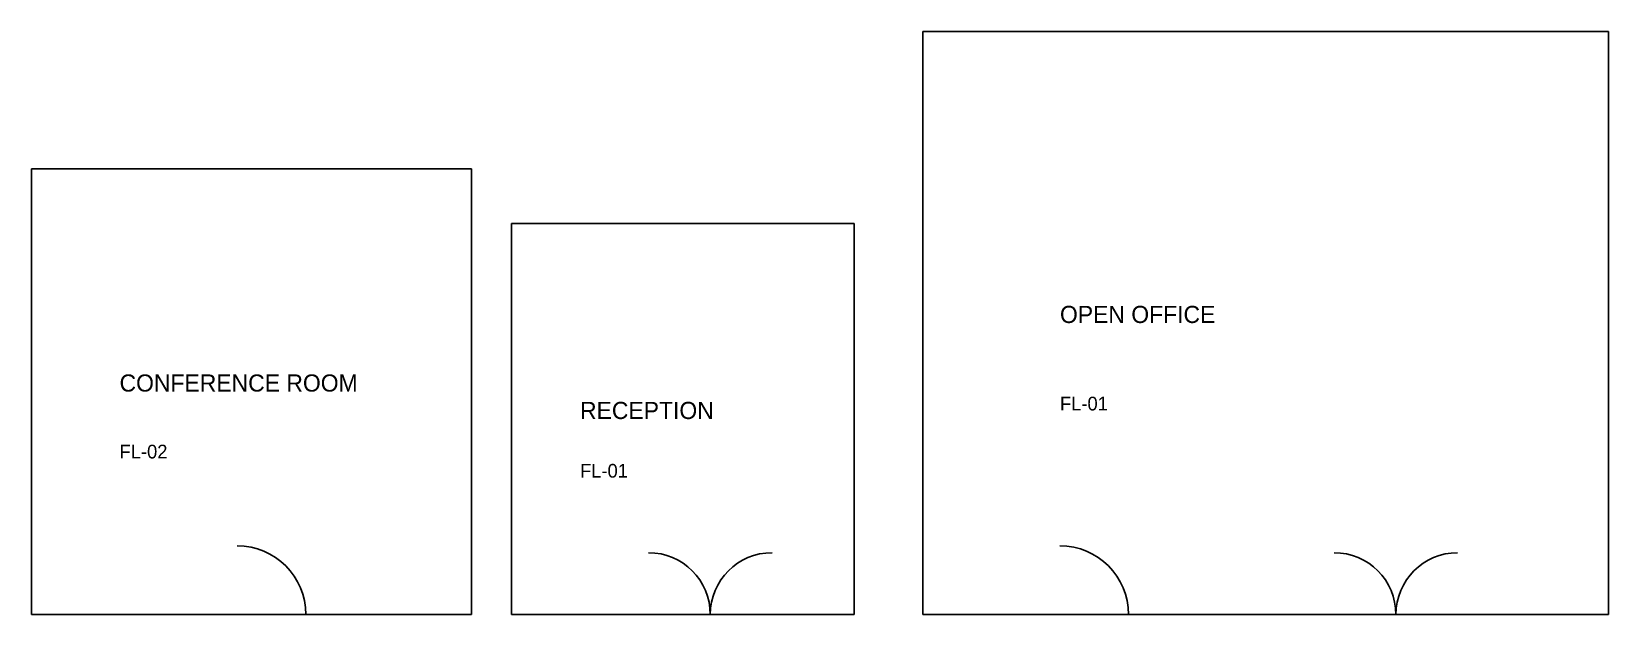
# Model space of a CAD drawing. Header units: millimetres. Extents: x 0 to 23000, y 0 to 8500.
import ezdxf

# ---------------------------------------------------------------- set-up
doc = ezdxf.new("R2010")
doc.units = ezdxf.units.MM

# ---------------------------------------------------------------- blocks, each defined once
blk = doc.blocks.new('DOOR_SINGLE_1000')
blk.add_line((0, 0), (1000, 0))
blk.add_arc((0, 0), 1000, 0, 90)
blk = doc.blocks.new('DOOR_DOUBLE_1800')
blk.add_line((0, 0), (1800, 0))
for centre, start, end in [((0, 0), 0, 90), ((1800, 0), 90, 180)]:
    blk.add_arc(centre, 900, start, end)

msp = doc.modelspace()

# ---------------------------------------------------------------- linework, layer by layer
at = {"layer": 'WALLS'}
for p, q in [((23000, 8500), (13000, 8500)), ((13000, 8500), (13000, 0)), ((23000, 0), (23000, 8500)), ((6418, 6500), (0, 6500)), ((0, 6500), (0, 0)), ((6418, 0), (6418, 6500)), ((12000, 5700), (7000, 5700)), ((7000, 5700), (7000, 0)), ((12000, 0), (12000, 5700)), ((0, 0), (6418, 0)), ((7000, 0), (12000, 0)), ((13000, 0), (23000, 0))]:
    msp.add_line(p, q, dxfattribs=at)

# ---------------------------------------------------------------- block references
at = {"layer": 'DOORS'}
for name, p in [('DOOR_SINGLE_1000', (3000, 0)), ('DOOR_SINGLE_1000', (15000, 0)), ('DOOR_DOUBLE_1800', (9000, 0)), ('DOOR_DOUBLE_1800', (19000, 0))]:
    msp.add_blockref(name, p, dxfattribs=at)

# ---------------------------------------------------------------- texts
at = {"layer": 'FINISHES'}
for s, p in [('FL-01', (15000, 2975)), ('FL-02', (1283.6, 2275)), ('FL-01', (8000, 1995))]:
    msp.add_text(s, height=200, dxfattribs=at).set_placement(p)
at = {"layer": 'ROOM_NAMES'}
for s, p in [('OPEN OFFICE', (15000, 4250)), ('CONFERENCE ROOM', (1283.6, 3250)), ('RECEPTION', (8000, 2850))]:
    msp.add_text(s, height=250, dxfattribs=at).set_placement(p)

doc.saveas('drawing.dxf')
